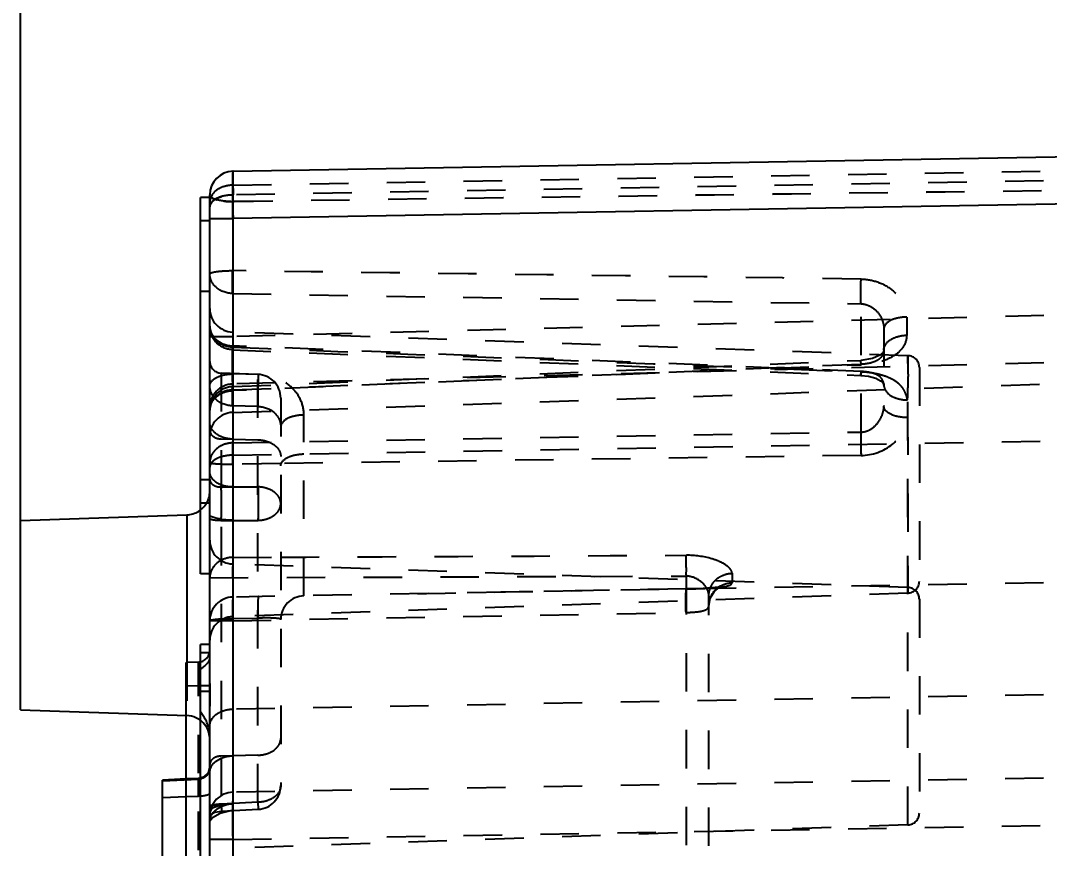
# Model space of a CAD drawing. Header units: millimetres. Extents: x -1265 to 1982, y -12197 to 1934.
# Drawn here: x 357.38 to 401.1, y -3871.41 to -3836.23 of the extents above; entities that cross this region are included whole.
import ezdxf

# ---------------------------------------------------------------- set-up
doc = ezdxf.new("R2010")
doc.units = ezdxf.units.MM
doc.header["$LTSCALE"] = 16.335
doc.header["$PDMODE"] = 3
doc.header["$PDSIZE"] = 0.3125
doc.linetypes.add('HIDDEN', pattern=[0.2, 0.1, -0.1])
doc.layers.get('0').update_dxf_attribs({"linetype": 'CONTINUOUS'})
doc.layers.get('Defpoints').update_dxf_attribs({"linetype": 'CONTINUOUS'})
doc.layers.add('DEFAULT_2', color=8, linetype='HIDDEN')
doc.styles.get("Standard").update_dxf_attribs({"font": 'txt', "width": 0.8})
doc.dimstyles.new('11', dxfattribs={"dimtxt": 8, "dimasz": 8, "dimexe": 0, "dimexo": 0, "dimgap": 0, "dimtad": 0, "dimdsep": 46, "dimtxsty": 'Standard', "dimcen": 0, "dimclrd": 4, "dimclre": 4, "dimclrt": 6, "dimazin": 0, "dimtp": 0.01, "dimtm": 0.01, "dimtfac": 1, "dimtofl": 0, "dimtmove": 0, "dimatfit": 3, "dimfxl": 0, "dimtolj": 1, "dimarcsym": 0})

# ---------------------------------------------------------------- blocks, each defined once
blk = doc.blocks.new('*D655')
at = {"color": 4, "lineweight": -2}
for p, q in [((357.379, -3861.5), (357.379, -3801.201)), ((365.379, -3801.201), (392.241, -3801.201)), ((469.383, -3801.201), (406.108, -3801.201)), ((477.383, -3848.545), (477.383, -3801.201))]:
    blk.add_line(p, q, dxfattribs=at)
at = {"color": 4}
for points in [[(365.379, -3799.868), (365.379, -3802.535), (357.379, -3801.201)], [(469.383, -3799.868), (469.383, -3802.535), (477.383, -3801.201)]]:
    blk.add_solid(points, dxfattribs=at)
at = {"layer": 'Defpoints', "color": 0}
for p in [(357.379, -3801.201), (477.383, -3848.545), (357.379, -3861.5)]:
    blk.add_point(p, dxfattribs=at)
at = {"color": 6, "insert": (399.175, -3801.201), "char_height": 8, "attachment_point": 5}
blk.add_mtext('\\A1;120', dxfattribs=at)

msp = doc.modelspace()

# ---------------------------------------------------------------- linework, layer by layer
at = {"color": 7, "linetype": 'Continuous'}
for p, q in [((366.407, -3842.639), (443.312, -3841.297)), ((443.312, -3843.307), (366.407, -3844.649)), ((365.019, -3859.746), (365.019, -3843.746)), ((365.419, -3843.746), (365.019, -3843.746)), ((365.419, -4119.111), (365.419, -3843.644)), ((365.419, -3844.649), (366.407, -3844.649)), ((366.407, -3872.33), (366.407, -3844.649)), ((365.419, -3855.746), (365.019, -3855.746)), ((357.379, -3857.48), (364.449, -3857.233)), ((357.379, -3865.52), (357.379, -3857.48)), ((364.449, -3857.233), (364.449, -3863.509)), ((365.419, -3859.746), (365.019, -3859.746)), ((365.019, -3874.746), (365.019, -3862.746)), ((365.419, -3862.746), (365.019, -3862.746)), ((364.934, -3863.492), (364.414, -3863.51)), ((364.414, -3879.892), (364.414, -3863.51)), ((364.934, -3864.496), (364.414, -3864.515)), ((357.379, -3865.52), (364.449, -3865.767)), ((364.414, -3868.459), (363.409, -3868.502)), ((363.409, -3889.814), (363.409, -3868.505)), ((363.409, -3869.247), (364.414, -3869.204))]:
    msp.add_line(p, q, dxfattribs=at)
for centre, start, end in [((366.424, -3843.644), 91, 180), ((364.414, -3856.229), 272, 301.3333)]:
    msp.add_arc(centre, 1.005, start, end, dxfattribs=at)
msp.add_open_spline([(366.407, -3842.639), (366.403, -3842.639), (366.407, -3842.66), (366.401, -3842.682), (366.403, -3842.733), (366.401, -3842.798), (366.4, -3842.883), (366.399, -3843.028), (366.399, -3843.246), (366.4, -3843.547), (366.401, -3843.89), (366.403, -3844.262), (366.405, -3844.519), (366.407, -3844.649)], degree=3, knots=[0, 0, 0, 0, 0.004928, 0.01938, 0.043212, 0.076248, 0.118251, 0.168738, 0.293005, 0.44445, 0.617377, 0.805342, 1, 1, 1, 1], dxfattribs=at)
at = {"layer": 'DEFAULT_2', "color": 8, "linetype": 'HIDDEN'}
for p, q in [((366.407, -3843.228), (443.312, -3841.886)), ((443.312, -3842.302), (366.407, -3843.644)), ((366.407, -3844.649), (366.407, -3843.228)), ((365.419, -3844.746), (365.019, -3844.746)), ((365.419, -3847.746), (365.019, -3847.746)), ((366.389, -3847.832), (393.092, -3848.27)), ((443.314, -3847.652), (366.398, -3849.667)), ((393.092, -3853.718), (393.092, -3848.27)), ((395.031, -3848.831), (395.031, -3849.602)), ((394.062, -3849.321), (394.062, -3852.625)), ((366.398, -3849.667), (365.419, -3849.667)), ((395.084, -3850.473), (366.389, -3849.471)), ((443.314, -3849.662), (366.398, -3851.676)), ((393.092, -3851.145), (366.389, -3850.054)), ((366.383, -3850.222), (393.085, -3851.314)), ((395.084, -3870.407), (395.084, -3850.473)), ((366.382, -3851.789), (393.084, -3850.674)), ((393.092, -3850.843), (366.389, -3851.957)), ((366.389, -3852.885), (421.616, -3850.957)), ((390.232, -3851.052), (393.092, -3851.164)), ((393.092, -3850.842), (393.085, -3850.692)), ((395.569, -3850.975), (395.569, -3860.055)), ((365.904, -3851.216), (365.904, -3869.527)), ((367.464, -3851.27), (365.904, -3851.216)), ((367.482, -3851.27), (366.407, -3851.248)), ((367.464, -3869.45), (367.464, -3851.27)), ((393.092, -3851.146), (393.085, -3851.314)), ((393.085, -3851.314), (393.092, -3851.164)), ((366.389, -3851.928), (366.383, -3851.789)), ((366.383, -3851.789), (366.383, -3851.81)), ((366.383, -3851.81), (366.389, -3851.956)), ((394.06, -3851.699), (394.062, -3851.722)), ((368.434, -3852.275), (368.434, -3868.74)), ((367.464, -3852.633), (366.389, -3852.609)), ((369.422, -3860.677), (369.422, -3852.993)), ((366.407, -3854.7), (443.312, -3853.358)), ((365.904, -3854.007), (367.464, -3854.046)), ((366.389, -3854.179), (393.092, -3853.718)), ((393.092, -3854.712), (368.434, -3855.057)), ((368.434, -3855.057), (366.389, -3855.086)), ((365.904, -3856.049), (367.464, -3856.049)), ((365.419, -3856.746), (365.019, -3856.746)), ((365.904, -3857.469), (367.464, -3857.469)), ((395.084, -3860.323), (366.389, -3859.321)), ((366.404, -3859.041), (368.434, -3859.032)), ((443.312, -3859.387), (366.407, -3860.729)), ((387.61, -3859.719), (387.61, -3860.119)), ((395.084, -3859.405), (395.084, -3860.239)), ((365.419, -3859.905), (385.655, -3859.839)), ((385.655, -3859.839), (385.655, -3878.062)), ((395.084, -3860.239), (395.084, -3860.371)), ((395.084, -3860.557), (366.389, -3861.559)), ((385.941, -3860.375), (385.67, -3860.381)), ((385.67, -3860.381), (385.672, -3860.382)), ((386.383, -3860.36), (385.941, -3860.375)), ((386.756, -3860.339), (386.383, -3860.36)), ((386.625, -3877.839), (386.625, -3860.671)), ((395.084, -3860.371), (395.084, -3860.557)), ((395.569, -3860.825), (395.569, -3869.905)), ((366.389, -3861.734), (385.655, -3861.385)), ((366.389, -3861.734), (365.419, -3861.734)), ((366.389, -3861.64), (367.464, -3861.623)), ((365.419, -3863.099), (365.019, -3863.099)), ((364.449, -3863.509), (364.449, -3865.767)), ((443.312, -3864.146), (366.407, -3865.489)), ((364.934, -3874.746), (364.934, -3864.496)), ((365.419, -3864.496), (364.934, -3864.496)), ((365.419, -3865.366), (365.418, -3864.496)), ((365.419, -3864.403), (365.42, -3864.856)), ((365.419, -3864.746), (365.019, -3864.746)), ((365.42, -3864.856), (365.419, -3865.364)), ((367.464, -3867.447), (365.904, -3867.486)), ((443.312, -3867.678), (366.407, -3869.021)), ((363.409, -3868.537), (364.934, -3868.471)), ((364.938, -3868.437), (364.414, -3868.459)), ((364.938, -3868.437), (364.934, -3868.471)), ((365.156, -3868.376), (364.938, -3868.437)), ((364.414, -3869.204), (364.934, -3869.182)), ((367.464, -3869.45), (365.904, -3869.527)), ((365.904, -3869.527), (365.919, -3869.821)), ((365.919, -3869.821), (367.479, -3869.744)), ((366.389, -3869.503), (366.403, -3869.797)), ((366.407, -3871.03), (443.312, -3869.688)), ((367.464, -3869.45), (367.479, -3869.744)), ((365.417, -3869.948), (365.403, -3870.003)), ((365.419, -3869.919), (365.417, -3869.948)), ((395.084, -3870.407), (366.389, -3871.409)), ((366.407, -3871.03), (365.419, -3871.03))]:
    msp.add_line(p, q, dxfattribs=at)
for points in [[(394.062, -3850.219), (394.059, -3850.258), (394.028, -3850.332), (393.897, -3850.452), (393.581, -3850.594), (393.084, -3850.674)], [(393.085, -3851.314), (393.414, -3851.35), (393.724, -3851.435), (393.924, -3851.535)], [(393.924, -3851.535), (394.019, -3851.615), (394.05, -3851.662), (394.06, -3851.699)], [(386.625, -3861.104), (386.687, -3860.77), (386.867, -3860.481), (387.064, -3860.326), (387.135, -3860.293)], [(387.135, -3860.293), (387.146, -3860.29), (387.027, -3860.311), (386.756, -3860.339)], [(365.419, -3867.935), (365.348, -3868.192), (365.156, -3868.376)], [(365.419, -3870.259), (365.424, -3870.243), (365.541, -3870.097), (365.857, -3869.912), (366.317, -3869.803), (366.403, -3869.797)], [(365.419, -3869.989), (365.452, -3869.963), (365.637, -3869.872), (365.919, -3869.821)], [(365.403, -3870.003), (365.398, -3870.011), (365.419, -3869.989)]]:
    msp.add_lwpolyline(points, dxfattribs=at)
for centre, radius, start, end in [((381.653, -3843.243), 15.274, 179.2523, 180.2688), ((390.652, -3843.224), 24.273, 180.2133, 180.9324), ((390.22, -3843.24), 23.841, 180.9111, 181.6588), ((685.141, -26378.546), 22536.87, 90.6814762, 90.8103941), ((685.033, -26371.242), 22529.566, 90.6814251, 90.8103828), ((366.424, -3848.467), 1.005, 180, 268), ((366.277, -3849.199), 0.862, 207.9823, 212.2335), ((366.368, -3849.12), 0.983, 233.8408, 241.7236), ((395.067, -3850.975), 0.502, 0, 88), ((365.922, -3850.714), 0.502, 180, 268), ((367.429, -3852.275), 1.005, 0, 88), ((392.937, -3855.175), 4.013, 81.2689, 87.7896), ((393.192, -3853.967), 2.777, 71.6746, 73.5498), ((366.424, -3852.681), 1.005, 91.5, 180), ((366.411, -3852.793), 0.992, 173.6943, 179.9782), ((366.424, -3853.89), 1.005, 92, 180), ((364.414, -3856.229), 1.005, 301.3333, 0), ((347.105, -3856.759), 18.813, 359.1734, 0.7445), ((366.424, -3858.317), 1.005, 180, 268), ((412.643, -3859.724), 26.989, 179.4617, 180.2447), ((385.661, -3860.7), 0.861, 86.1248, 90.4558), ((385.658, -3860.747), 0.908, 78.5651, 86.0866), ((395.067, -3860.055), 0.502, 272, 0), ((369.439, -3861.682), 1.005, 91, 180), ((384.69, -3809.292), 51.099, 271.1007, 271.2697), ((384.99, -3822.461), 37.927, 271.2581, 271.7131), ((385.372, -3835.073), 25.309, 271.7021, 272.4172), ((385.783, -3844.741), 15.632, 272.405, 273.2889), ((386.073, -3849.849), 10.516, 273.309, 274.0274), ((387.597, -3861.111), 0.978, 123.5629, 128.8776), ((387.63, -3861.16), 1.037, 119.29, 123.575), ((395.067, -3860.825), 0.502, 0, 88), ((366.424, -3861.734), 1.005, 91, 180), ((366.424, -3862.563), 1.005, 92, 180), ((364.917, -3862.99), 0.502, 272, 0), ((312.045, -3863.573), 52.897, 358.9995, 359.5439), ((364.414, -3866.772), 1.005, 0, 88), ((309.125, -3868.165), 55.818, 358.9562, 359.4186), ((367.429, -3868.74), 1.005, 272.8085, 0.0188), ((364.917, -3867.423), 1.759, 270.5525, 273.4195), ((366.424, -3870.025), 1.005, 91, 180), ((395.067, -3869.905), 0.502, 272, 0)]:
    msp.add_arc(centre, radius, start, end, dxfattribs=at)
for points, knots in [([(366.407, -3842.639), (366.404, -3842.639), (366.401, -3842.652), (366.394, -3842.682), (366.389, -3842.762), (366.383, -3842.885), (366.381, -3842.986), (366.38, -3843.043)], [0, 0, 0, 0, 0.019501, 0.069232, 0.261385, 0.573441, 1, 1, 1, 1]), ([(366.398, -3844.649), (366.397, -3844.518), (366.395, -3844.262), (366.393, -3843.89), (366.392, -3843.547), (366.393, -3843.246), (366.394, -3843.028), (366.396, -3842.883), (366.397, -3842.798), (366.4, -3842.733), (366.4, -3842.682), (366.406, -3842.66), (366.403, -3842.639), (366.407, -3842.639)], [0, 0, 0, 0, 0.194626, 0.382559, 0.555455, 0.706874, 0.831123, 0.881606, 0.923609, 0.956651, 0.980497, 0.994979, 1, 1, 1, 1]), ([(366.407, -3843.228), (366.406, -3843.145), (366.405, -3843.027), (366.405, -3842.882), (366.405, -3842.798), (366.406, -3842.733), (366.403, -3842.681), (366.41, -3842.66), (366.403, -3842.639), (366.407, -3842.639)], [0, 0, 0, 0, 0.424388, 0.596833, 0.740074, 0.852923, 0.934288, 0.98346, 1, 1, 1, 1]), ([(366.407, -3842.639), (366.405, -3842.639), (366.407, -3842.648), (366.404, -3842.658), (366.405, -3842.681), (366.404, -3842.726), (366.404, -3842.803), (366.404, -3842.918), (366.404, -3843.064), (366.405, -3843.309), (366.406, -3843.505), (366.407, -3843.644)], [0, 0, 0, 0, 0.004371, 0.017271, 0.038618, 0.068313, 0.152316, 0.267979, 0.413302, 0.586119, 1, 1, 1, 1]), ([(366.38, -3843.043), (366.377, -3843.271), (366.38, -3843.566), (366.387, -3843.862), (366.389, -3843.93)], [0, 0, 0, 0, 0.769086, 1, 1, 1, 1]), ([(366.407, -3843.228), (366.283, -3843.229), (366.036, -3843.271), (365.631, -3843.438), (365.419, -3843.747), (365.419, -3843.938)], [0, 0, 0, 0, 0.282715, 0.562001, 1, 1, 1, 1]), ([(366.389, -3843.93), (366.158, -3843.928), (365.843, -3843.894), (365.518, -3843.787), (365.419, -3843.687), (365.419, -3843.644)], [0, 0, 0, 0, 0.65971, 0.876537, 1, 1, 1, 1]), ([(366.407, -3843.644), (366.283, -3843.645), (366.041, -3843.675), (365.676, -3843.774), (365.419, -3843.995), (365.419, -3844.147)], [0, 0, 0, 0, 0.314458, 0.612481, 1, 1, 1, 1]), ([(365.42, -3843.662), (365.419, -3843.669), (365.419, -3843.684), (365.438, -3843.702), (365.462, -3843.721), (365.51, -3843.764), (365.6, -3843.816), (365.684, -3843.839), (365.731, -3843.851)], [0, 0, 0, 0, 0.058887, 0.110283, 0.191998, 0.31177, 0.619533, 1, 1, 1, 1]), ([(365.55, -3843.901), (365.572, -3843.881), (365.679, -3843.797), (365.808, -3843.746), (365.91, -3843.716)], [0, 0, 0, 0, 0.21876, 1, 1, 1, 1]), ([(366.016, -3843.906), (366.046, -3843.91), (366.17, -3843.923), (366.295, -3843.929), (366.389, -3843.93)], [0, 0, 0, 0, 0.24196, 1, 1, 1, 1]), ([(365.419, -3846.996), (365.419, -3846.986), (365.448, -3846.965), (365.5, -3846.942), (365.591, -3846.917), (365.765, -3846.89), (366.035, -3846.867), (366.265, -3846.858), (366.389, -3846.86)], [0, 0, 0, 0, 0.029489, 0.090806, 0.183681, 0.306065, 0.624242, 1, 1, 1, 1]), ([(366.389, -3847.832), (366.145, -3847.825), (365.77, -3847.698), (365.474, -3847.326), (365.419, -3847.103), (365.419, -3846.996)], [0, 0, 0, 0, 0.526009, 0.769587, 1, 1, 1, 1]), ([(366.389, -3847.833), (366.387, -3847.771), (366.38, -3847.446), (366.383, -3847.122), (366.389, -3846.86)], [0, 0, 0, 0, 0.192126, 1, 1, 1, 1]), ([(393.092, -3848.27), (393.089, -3848.207), (393.081, -3847.856), (393.085, -3847.505), (393.092, -3847.217)], [0, 0, 0, 0, 0.17981, 1, 1, 1, 1]), ([(393.092, -3847.217), (393.33, -3847.22), (393.808, -3847.304), (394.436, -3847.648), (394.898, -3848.168), (395.031, -3848.615), (395.031, -3848.831)], [0, 0, 0, 0, 0.259641, 0.516633, 0.765836, 1, 1, 1, 1]), ([(393.092, -3848.27), (393.218, -3848.27), (393.477, -3848.339), (393.791, -3848.588), (394.001, -3848.929), (394.062, -3849.193), (394.062, -3849.321)], [0, 0, 0, 0, 0.242026, 0.494735, 0.753482, 1, 1, 1, 1]), ([(395.031, -3848.831), (394.91, -3848.833), (394.672, -3848.863), (394.315, -3848.961), (394.062, -3849.174), (394.062, -3849.321)], [0, 0, 0, 0, 0.316779, 0.615292, 1, 1, 1, 1]), ([(365.419, -3849.218), (365.419, -3849.325), (365.474, -3849.548), (365.77, -3849.92), (366.145, -3850.047), (366.389, -3850.054)], [0, 0, 0, 0, 0.230413, 0.473991, 1, 1, 1, 1]), ([(366.398, -3851.676), (366.394, -3851.676), (366.397, -3851.655), (366.391, -3851.633), (366.392, -3851.58), (366.389, -3851.516), (366.388, -3851.431), (366.387, -3851.287), (366.387, -3851.069), (366.387, -3850.769), (366.39, -3850.426), (366.393, -3850.053), (366.396, -3849.797), (366.398, -3849.667)], [0, 0, 0, 0, 0.005127, 0.019926, 0.044107, 0.077307, 0.119156, 0.16928, 0.292857, 0.444367, 0.617431, 0.804994, 1, 1, 1, 1]), ([(366.398, -3849.667), (366.396, -3849.797), (366.393, -3850.053), (366.39, -3850.426), (366.387, -3850.769), (366.387, -3851.069), (366.387, -3851.287), (366.388, -3851.431), (366.389, -3851.516), (366.392, -3851.58), (366.391, -3851.633), (366.397, -3851.655), (366.394, -3851.676), (366.398, -3851.676)], [0, 0, 0, 0, 0.195005, 0.382567, 0.555632, 0.707143, 0.83072, 0.880844, 0.922693, 0.955893, 0.980074, 0.994873, 1, 1, 1, 1]), ([(395.031, -3849.602), (395.031, -3849.786), (394.899, -3850.175), (394.411, -3850.561), (393.788, -3850.786), (393.329, -3850.847), (393.092, -3850.856)], [0, 0, 0, 0, 0.21881, 0.453794, 0.717544, 1, 1, 1, 1]), ([(394.062, -3850.223), (394.062, -3850.051), (394.286, -3849.781), (394.669, -3849.643), (394.91, -3849.605), (395.031, -3849.602)], [0, 0, 0, 0, 0.417392, 0.703702, 1, 1, 1, 1]), ([(365.42, -3850.743), (365.42, -3850.689), (365.42, -3850.481), (365.419, -3850.274), (365.419, -3850.12)], [0, 0, 0, 0, 0.257728, 1, 1, 1, 1]), ([(366.384, -3850.222), (366.38, -3850.222), (366.389, -3850.199), (366.382, -3850.175), (366.388, -3850.118), (366.388, -3850.079), (366.389, -3850.055)], [0, 0, 0, 0, 0.06418, 0.256003, 0.570918, 1, 1, 1, 1]), ([(366.389, -3850.114), (366.388, -3850.129), (366.387, -3850.156), (366.387, -3850.19), (366.383, -3850.209), (366.385, -3850.22), (366.384, -3850.222)], [0, 0, 0, 0, 0.428996, 0.742001, 0.933769, 1, 1, 1, 1]), ([(394.062, -3850.223), (394.062, -3850.315), (394.005, -3850.508), (393.765, -3850.705), (393.448, -3850.808), (393.215, -3850.836), (393.092, -3850.843)], [0, 0, 0, 0, 0.218394, 0.444613, 0.707523, 1, 1, 1, 1]), ([(395.084, -3850.473), (395.084, -3850.482), (395.085, -3850.629), (395.083, -3850.776), (395.084, -3850.913)], [0, 0, 0, 0, 0.063451, 1, 1, 1, 1]), ([(365.419, -3851.42), (365.419, -3851.363), (365.419, -3851.137), (365.42, -3850.911), (365.42, -3850.743)], [0, 0, 0, 0, 0.255646, 1, 1, 1, 1]), ([(395.084, -3850.913), (395.084, -3850.959), (395.087, -3851.175), (395.089, -3851.392), (395.084, -3851.563)], [0, 0, 0, 0, 0.211033, 1, 1, 1, 1]), ([(365.419, -3851.75), (365.419, -3851.598), (365.673, -3851.382), (366.036, -3851.276), (366.28, -3851.249), (366.407, -3851.248)], [0, 0, 0, 0, 0.387516, 0.675885, 1, 1, 1, 1]), ([(366.389, -3852.609), (366.382, -3852.403), (366.387, -3851.942), (366.397, -3851.482), (366.407, -3851.229)], [0, 0, 0, 0, 0.44891, 1, 1, 1, 1]), ([(367.482, -3851.27), (367.472, -3851.521), (367.462, -3851.975), (367.458, -3852.43), (367.464, -3852.633)], [0, 0, 0, 0, 0.552763, 1, 1, 1, 1]), ([(369.422, -3852.993), (369.422, -3852.771), (369.316, -3852.311), (368.878, -3851.745), (368.235, -3851.369), (367.735, -3851.276), (367.482, -3851.27)], [0, 0, 0, 0, 0.233809, 0.476815, 0.733321, 1, 1, 1, 1]), ([(394.062, -3851.722), (394.061, -3851.632), (394.005, -3851.444), (393.761, -3851.263), (393.446, -3851.175), (393.214, -3851.152), (393.092, -3851.145)], [0, 0, 0, 0, 0.216038, 0.439264, 0.703143, 1, 1, 1, 1]), ([(394.772, -3851.741), (394.744, -3851.711), (394.618, -3851.597), (394.473, -3851.506), (394.357, -3851.449)], [0, 0, 0, 0, 0.241421, 1, 1, 1, 1]), ([(366.389, -3852.609), (366.144, -3852.602), (365.767, -3852.469), (365.473, -3852.088), (365.419, -3851.86), (365.419, -3851.75)], [0, 0, 0, 0, 0.521454, 0.766317, 1, 1, 1, 1]), ([(366.389, -3851.926), (366.144, -3851.936), (365.766, -3852.068), (365.472, -3852.452), (365.419, -3852.681), (365.419, -3852.792)], [0, 0, 0, 0, 0.520128, 0.764836, 1, 1, 1, 1]), ([(394.062, -3851.723), (394.062, -3851.83), (394.18, -3852.075), (394.402, -3852.205), (394.533, -3852.255)], [0, 0, 0, 0, 0.432575, 1, 1, 1, 1]), ([(395.058, -3852.353), (395.058, -3852.296), (395.028, -3852.182), (394.962, -3852.025), (394.886, -3851.871), (394.812, -3851.782), (394.772, -3851.741)], [0, 0, 0, 0, 0.250855, 0.502236, 0.747987, 1, 1, 1, 1]), ([(395.084, -3851.563), (395.082, -3851.623), (395.071, -3851.886), (395.058, -3852.15), (395.058, -3852.353)], [0, 0, 0, 0, 0.228707, 1, 1, 1, 1]), ([(365.419, -3852.792), (365.419, -3852.685), (365.455, -3852.539), (365.527, -3852.414), (365.548, -3852.383)], [0, 0, 0, 0, 0.742265, 1, 1, 1, 1]), ([(365.548, -3852.383), (365.569, -3852.351), (365.666, -3852.228), (365.796, -3852.131), (365.901, -3852.078)], [0, 0, 0, 0, 0.24243, 1, 1, 1, 1]), ([(394.533, -3852.255), (394.662, -3852.305), (394.842, -3852.345), (395.023, -3852.353), (395.067, -3852.353)], [0, 0, 0, 0, 0.757984, 1, 1, 1, 1]), ([(367.464, -3852.633), (367.709, -3852.636), (368.089, -3852.767), (368.38, -3853.153), (368.434, -3853.383), (368.434, -3853.495)], [0, 0, 0, 0, 0.517834, 0.762635, 1, 1, 1, 1]), ([(393.092, -3853.718), (393.218, -3853.718), (393.479, -3853.642), (393.791, -3853.38), (394, -3853.027), (394.062, -3852.756), (394.062, -3852.625)], [0, 0, 0, 0, 0.237985, 0.490316, 0.751448, 1, 1, 1, 1]), ([(395.067, -3853.105), (394.943, -3853.105), (394.697, -3853.078), (394.332, -3852.986), (394.062, -3852.775), (394.062, -3852.625)], [0, 0, 0, 0, 0.315336, 0.616692, 1, 1, 1, 1]), ([(369.422, -3852.993), (369.298, -3852.994), (369.056, -3853.024), (368.691, -3853.123), (368.434, -3853.344), (368.434, -3853.495)], [0, 0, 0, 0, 0.314457, 0.612481, 1, 1, 1, 1]), ([(393.092, -3854.712), (393.567, -3854.706), (394.309, -3854.451), (394.903, -3853.725), (395.065, -3853.277), (395.064, -3853.057)], [0, 0, 0, 0, 0.5121, 0.763313, 1, 1, 1, 1]), ([(395.064, -3853.057), (395.064, -3853.606), (395.093, -3854.736), (395.079, -3856.852), (395.084, -3858.419), (395.084, -3859.405)], [0, 0, 0, 0, 0.259489, 0.534143, 1, 1, 1, 1]), ([(366.389, -3854.019), (366.263, -3854.016), (366.019, -3853.978), (365.701, -3853.828), (365.478, -3853.598), (365.419, -3853.401), (365.419, -3853.309)], [0, 0, 0, 0, 0.287835, 0.554969, 0.790086, 1, 1, 1, 1]), ([(365.419, -3853.652), (365.419, -3853.747), (365.561, -3853.954), (365.784, -3854.004), (365.904, -3854.007)], [0, 0, 0, 0, 0.440824, 1, 1, 1, 1]), ([(367.464, -3854.046), (367.59, -3854.049), (367.834, -3854.088), (368.152, -3854.237), (368.375, -3854.467), (368.434, -3854.664), (368.434, -3854.756)], [0, 0, 0, 0, 0.287835, 0.554969, 0.790086, 1, 1, 1, 1]), ([(393.092, -3853.718), (393.089, -3853.777), (393.082, -3854.109), (393.085, -3854.44), (393.092, -3854.712)], [0, 0, 0, 0, 0.178929, 1, 1, 1, 1]), ([(365.901, -3854.3), (365.865, -3854.318), (365.73, -3854.397), (365.613, -3854.508), (365.548, -3854.605)], [0, 0, 0, 0, 0.259788, 1, 1, 1, 1]), ([(366.389, -3854.178), (366.387, -3854.236), (366.381, -3854.538), (366.384, -3854.841), (366.389, -3855.086)], [0, 0, 0, 0, 0.192157, 1, 1, 1, 1]), ([(365.548, -3854.605), (365.527, -3854.635), (365.455, -3854.761), (365.419, -3854.907), (365.419, -3855.014)], [0, 0, 0, 0, 0.257735, 1, 1, 1, 1]), ([(366.407, -3854.7), (366.283, -3854.701), (366.041, -3854.731), (365.676, -3854.831), (365.419, -3855.051), (365.419, -3855.203)], [0, 0, 0, 0, 0.314458, 0.612481, 1, 1, 1, 1]), ([(368.434, -3855.15), (368.434, -3854.998), (368.691, -3854.778), (369.056, -3854.679), (369.298, -3854.649), (369.422, -3854.648)], [0, 0, 0, 0, 0.38752, 0.685542, 1, 1, 1, 1]), ([(365.419, -3855.014), (365.419, -3855.018), (365.435, -3855.021), (365.455, -3855.031), (365.498, -3855.041), (365.529, -3855.047), (365.548, -3855.049)], [0, 0, 0, 0, 0.074335, 0.269425, 0.579872, 1, 1, 1, 1]), ([(366.389, -3856.049), (366.264, -3856.052), (366.022, -3856.025), (365.702, -3855.893), (365.478, -3855.671), (365.419, -3855.478), (365.419, -3855.387)], [0, 0, 0, 0, 0.290653, 0.556484, 0.789038, 1, 1, 1, 1]), ([(365.548, -3855.049), (365.571, -3855.053), (365.689, -3855.066), (365.808, -3855.071), (365.903, -3855.075)], [0, 0, 0, 0, 0.19869, 1, 1, 1, 1]), ([(365.903, -3855.075), (365.941, -3855.077), (366.103, -3855.084), (366.265, -3855.088), (366.389, -3855.086)], [0, 0, 0, 0, 0.234751, 1, 1, 1, 1]), ([(365.419, -3855.73), (365.419, -3855.821), (365.571, -3856.016), (365.788, -3856.055), (365.904, -3856.049)], [0, 0, 0, 0, 0.439895, 1, 1, 1, 1]), ([(365.917, -3856.515), (365.916, -3856.47), (365.914, -3856.315), (365.909, -3856.16), (365.904, -3856.049)], [0, 0, 0, 0, 0.286023, 1, 1, 1, 1]), ([(367.464, -3856.049), (367.476, -3856.285), (367.481, -3856.759), (367.476, -3857.233), (367.464, -3857.469)], [0, 0, 0, 0, 0.500012, 1, 1, 1, 1]), ([(368.434, -3856.759), (368.434, -3856.667), (368.375, -3856.47), (368.152, -3856.24), (367.834, -3856.091), (367.59, -3856.052), (367.464, -3856.049)], [0, 0, 0, 0, 0.209914, 0.445031, 0.712165, 1, 1, 1, 1]), ([(365.904, -3857.469), (365.906, -3857.439), (365.912, -3857.293), (365.915, -3857.146), (365.917, -3857.031)], [0, 0, 0, 0, 0.207885, 1, 1, 1, 1]), ([(367.464, -3857.469), (367.59, -3857.466), (367.834, -3857.428), (368.152, -3857.278), (368.375, -3857.048), (368.434, -3856.851), (368.434, -3856.759)], [0, 0, 0, 0, 0.287835, 0.554969, 0.790086, 1, 1, 1, 1]), ([(366.389, -3857.469), (366.304, -3857.469), (365.975, -3857.455), (365.646, -3857.381), (365.419, -3857.289)], [0, 0, 0, 0, 0.257176, 1, 1, 1, 1]), ([(366.404, -3859.041), (366.239, -3859.043), (365.909, -3859.122), (365.641, -3859.341), (365.553, -3859.478)], [0, 0, 0, 0, 0.503497, 1, 1, 1, 1]), ([(366.404, -3859.041), (366.401, -3859.094), (366.39, -3859.382), (366.388, -3859.67), (366.389, -3859.905)], [0, 0, 0, 0, 0.184963, 1, 1, 1, 1]), ([(385.656, -3859.47), (385.656, -3859.419), (385.658, -3859.247), (385.662, -3859.074), (385.669, -3858.954)], [0, 0, 0, 0, 0.299625, 1, 1, 1, 1]), ([(387.051, -3859.212), (386.955, -3859.17), (386.512, -3859.012), (386.036, -3858.952), (385.669, -3858.954)], [0, 0, 0, 0, 0.220557, 1, 1, 1, 1]), ([(387.465, -3859.464), (387.44, -3859.441), (387.313, -3859.338), (387.168, -3859.262), (387.051, -3859.212)], [0, 0, 0, 0, 0.213938, 1, 1, 1, 1]), ([(365.553, -3859.478), (365.531, -3859.512), (365.458, -3859.643), (365.419, -3859.795), (365.419, -3859.905)], [0, 0, 0, 0, 0.266057, 1, 1, 1, 1]), ([(387.098, -3859.865), (387.138, -3859.842), (387.298, -3859.763), (387.478, -3859.722), (387.61, -3859.719)], [0, 0, 0, 0, 0.259681, 1, 1, 1, 1]), ([(387.61, -3859.719), (387.61, -3859.698), (387.593, -3859.599), (387.523, -3859.518), (387.465, -3859.464)], [0, 0, 0, 0, 0.208816, 1, 1, 1, 1]), ([(386.53, -3860.351), (386.497, -3860.293), (386.327, -3860.059), (386.055, -3859.901), (385.838, -3859.857)], [0, 0, 0, 0, 0.231369, 1, 1, 1, 1]), ([(386.693, -3860.334), (386.732, -3860.238), (386.84, -3860.053), (387.007, -3859.918), (387.098, -3859.865)], [0, 0, 0, 0, 0.494567, 1, 1, 1, 1]), ([(386.812, -3860.339), (386.943, -3860.33), (387.166, -3860.309), (387.389, -3860.269), (387.477, -3860.237)], [0, 0, 0, 0, 0.583742, 1, 1, 1, 1]), ([(387.123, -3860.256), (387.161, -3860.234), (387.314, -3860.16), (387.485, -3860.121), (387.61, -3860.119)], [0, 0, 0, 0, 0.260746, 1, 1, 1, 1]), ([(387.477, -3860.237), (387.497, -3860.229), (387.551, -3860.208), (387.61, -3860.158), (387.61, -3860.119)], [0, 0, 0, 0, 0.346727, 1, 1, 1, 1]), ([(385.655, -3861.385), (385.652, -3861.263), (385.65, -3861.08), (385.65, -3860.844), (385.65, -3860.688), (385.654, -3860.564), (385.655, -3860.467), (385.666, -3860.419), (385.663, -3860.383), (385.67, -3860.381)], [0, 0, 0, 0, 0.366845, 0.544951, 0.702975, 0.829827, 0.922013, 0.97884, 1, 1, 1, 1]), ([(386.625, -3860.671), (386.625, -3860.645), (386.615, -3860.533), (386.573, -3860.425), (386.53, -3860.351)], [0, 0, 0, 0, 0.230933, 1, 1, 1, 1]), ([(386.625, -3860.671), (386.625, -3860.643), (386.631, -3860.529), (386.66, -3860.415), (386.693, -3860.334)], [0, 0, 0, 0, 0.238325, 1, 1, 1, 1]), ([(386.625, -3861.103), (386.625, -3861.036), (386.659, -3860.755), (386.815, -3860.485), (386.983, -3860.35)], [0, 0, 0, 0, 0.237567, 1, 1, 1, 1]), ([(366.407, -3860.729), (366.4, -3860.729), (366.401, -3860.769), (366.391, -3860.813), (366.39, -3860.912), (366.386, -3861.032), (366.385, -3861.184), (366.385, -3861.42), (366.387, -3861.606), (366.389, -3861.734)], [0, 0, 0, 0, 0.020528, 0.077658, 0.169863, 0.294032, 0.44531, 0.618498, 1, 1, 1, 1]), ([(367.482, -3860.711), (367.476, -3860.711), (367.477, -3860.746), (367.468, -3860.785), (367.467, -3860.875), (367.463, -3860.985), (367.462, -3861.126), (367.461, -3861.341), (367.463, -3861.509), (367.464, -3861.623)], [0, 0, 0, 0, 0.019996, 0.076182, 0.167623, 0.292945, 0.449093, 0.626476, 1, 1, 1, 1]), ([(385.655, -3861.385), (385.778, -3861.381), (386.008, -3861.369), (386.279, -3861.34), (386.454, -3861.288), (386.567, -3861.235), (386.625, -3861.154), (386.625, -3861.104)], [0, 0, 0, 0, 0.348164, 0.64562, 0.763143, 0.858206, 1, 1, 1, 1]), ([(365.419, -3861.734), (365.419, -3861.726), (365.45, -3861.709), (365.501, -3861.696), (365.592, -3861.68), (365.765, -3861.661), (366.035, -3861.645), (366.265, -3861.64), (366.389, -3861.64)], [0, 0, 0, 0, 0.026317, 0.084699, 0.176478, 0.299289, 0.620184, 1, 1, 1, 1]), ([(368.434, -3861.682), (368.434, -3861.672), (368.404, -3861.654), (368.315, -3861.637), (368.116, -3861.619), (367.82, -3861.616), (367.589, -3861.619), (367.464, -3861.623)], [0, 0, 0, 0, 0.027602, 0.085775, 0.29796, 0.618539, 1, 1, 1, 1]), ([(364.934, -3863.492), (364.936, -3863.492), (364.935, -3863.502), (364.938, -3863.514), (364.938, -3863.54), (364.94, -3863.589), (364.941, -3863.673), (364.942, -3863.795), (364.941, -3863.945), (364.939, -3864.182), (364.936, -3864.368), (364.934, -3864.496)], [0, 0, 0, 0, 0.005212, 0.020013, 0.044179, 0.077359, 0.169286, 0.292828, 0.444322, 0.617388, 1, 1, 1, 1]), ([(364.94, -3863.627), (364.94, -3863.608), (364.939, -3863.576), (364.94, -3863.53), (364.935, -3863.511), (364.937, -3863.492), (364.934, -3863.492)], [0, 0, 0, 0, 0.427028, 0.740148, 0.932952, 1, 1, 1, 1]), ([(364.94, -3863.994), (364.941, -3863.958), (364.941, -3863.835), (364.942, -3863.713), (364.94, -3863.627)], [0, 0, 0, 0, 0.298321, 1, 1, 1, 1]), ([(365.019, -3863.793), (365.122, -3863.723), (365.275, -3863.601), (365.419, -3863.424), (365.419, -3863.345)], [0, 0, 0, 0, 0.6131, 1, 1, 1, 1]), ([(365.419, -3866.199), (365.419, -3866.007), (365.631, -3865.699), (366.036, -3865.532), (366.283, -3865.49), (366.407, -3865.489)], [0, 0, 0, 0, 0.437999, 0.717285, 1, 1, 1, 1]), ([(365.419, -3866.641), (365.419, -3866.546), (365.378, -3866.172), (365.198, -3865.821), (365.019, -3865.609)], [0, 0, 0, 0, 0.256592, 1, 1, 1, 1]), ([(367.464, -3867.447), (367.59, -3867.444), (367.834, -3867.405), (368.152, -3867.256), (368.375, -3867.026), (368.434, -3866.829), (368.434, -3866.737)], [0, 0, 0, 0, 0.287835, 0.554969, 0.790086, 1, 1, 1, 1]), ([(365.904, -3867.486), (365.784, -3867.489), (365.561, -3867.539), (365.419, -3867.746), (365.419, -3867.841)], [0, 0, 0, 0, 0.559176, 1, 1, 1, 1]), ([(365.419, -3868.184), (365.419, -3868.06), (365.531, -3867.789), (365.767, -3867.634), (365.901, -3867.577)], [0, 0, 0, 0, 0.458641, 1, 1, 1, 1]), ([(365.901, -3867.577), (365.939, -3867.561), (366.095, -3867.504), (366.263, -3867.477), (366.389, -3867.474)], [0, 0, 0, 0, 0.243639, 1, 1, 1, 1]), ([(365.419, -3867.986), (365.419, -3868.108), (365.313, -3868.364), (365.059, -3868.467), (364.934, -3868.471)], [0, 0, 0, 0, 0.493979, 1, 1, 1, 1]), ([(364.94, -3868.472), (364.94, -3868.464), (364.937, -3868.455), (364.941, -3868.439), (364.938, -3868.438)], [0, 0, 0, 0, 0.740602, 1, 1, 1, 1]), ([(364.94, -3868.731), (364.941, -3868.702), (364.941, -3868.616), (364.942, -3868.529), (364.94, -3868.472)], [0, 0, 0, 0, 0.335206, 1, 1, 1, 1]), ([(368.434, -3868.74), (368.434, -3868.832), (368.375, -3869.029), (368.152, -3869.259), (367.834, -3869.408), (367.59, -3869.447), (367.464, -3869.45)], [0, 0, 0, 0, 0.209914, 0.445031, 0.712165, 1, 1, 1, 1]), ([(365.022, -3869.179), (365.091, -3869.174), (365.21, -3869.161), (365.328, -3869.131), (365.371, -3869.106)], [0, 0, 0, 0, 0.581219, 1, 1, 1, 1]), ([(365.371, -3869.106), (365.379, -3869.102), (365.399, -3869.089), (365.419, -3869.068), (365.419, -3869.052)], [0, 0, 0, 0, 0.336105, 1, 1, 1, 1]), ([(366.407, -3871.03), (366.405, -3870.9), (366.403, -3870.643), (366.401, -3870.271), (366.4, -3869.928), (366.399, -3869.628), (366.399, -3869.409), (366.4, -3869.264), (366.401, -3869.179), (366.403, -3869.115), (366.401, -3869.063), (366.407, -3869.041), (366.403, -3869.021), (366.407, -3869.021)], [0, 0, 0, 0, 0.194658, 0.382623, 0.55555, 0.706995, 0.831262, 0.881749, 0.923752, 0.956788, 0.98062, 0.995072, 1, 1, 1, 1]), ([(365.419, -3869.731), (365.493, -3869.698), (365.804, -3869.576), (366.137, -3869.516), (366.389, -3869.503)], [0, 0, 0, 0, 0.243611, 1, 1, 1, 1]), ([(365.904, -3869.527), (365.841, -3869.533), (365.636, -3869.582), (365.419, -3869.766), (365.419, -3869.918)], [0, 0, 0, 0, 0.293308, 1, 1, 1, 1]), ([(365.419, -3870.259), (365.42, -3870.133), (365.536, -3869.858), (365.77, -3869.694), (365.905, -3869.63)], [0, 0, 0, 0, 0.457504, 1, 1, 1, 1]), ([(365.905, -3869.63), (365.941, -3869.612), (366.096, -3869.548), (366.263, -3869.513), (366.389, -3869.503)], [0, 0, 0, 0, 0.244453, 1, 1, 1, 1])]:
    msp.add_open_spline(points, degree=3, knots=knots, dxfattribs=at)
for points in [[(393.092, -3847.217), (384.191, -3847.098), (375.29, -3846.979), (366.389, -3846.86)], [(365.511, -3849.637), (365.451, -3849.507), (365.419, -3849.361), (365.419, -3849.218)], [(365.516, -3849.603), (365.454, -3849.486), (365.419, -3849.35), (365.419, -3849.218)], [(365.753, -3849.966), (365.651, -3849.875), (365.567, -3849.761), (365.511, -3849.637)], [(365.788, -3849.914), (365.694, -3849.845), (365.61, -3849.757), (365.548, -3849.658)], [(366.384, -3850.222), (366.157, -3850.213), (365.921, -3850.118), (365.753, -3849.966)], [(366.389, -3850.115), (366.221, -3850.108), (366.05, -3850.065), (365.903, -3849.986)], [(366.389, -3850.114), (374.337, -3850.427), (382.284, -3850.74), (390.232, -3851.052)], [(366.389, -3851.928), (375.29, -3851.57), (384.191, -3851.213), (393.092, -3850.857)], [(393.979, -3851.304), (393.837, -3851.262), (393.692, -3851.231), (393.546, -3851.208)], [(394.357, -3851.449), (394.263, -3851.403), (394.165, -3851.364), (394.065, -3851.331)], [(366.383, -3851.788), (366.156, -3851.798), (365.921, -3851.893), (365.752, -3852.045)], [(365.511, -3852.373), (365.466, -3852.471), (365.437, -3852.577), (365.425, -3852.684)], [(365.752, -3852.045), (365.651, -3852.136), (365.567, -3852.25), (365.511, -3852.373)], [(365.901, -3852.078), (366.051, -3852.003), (366.222, -3851.962), (366.389, -3851.957)], [(366.389, -3854.179), (366.222, -3854.183), (366.051, -3854.225), (365.901, -3854.3)], [(366.389, -3856.049), (366.401, -3856.285), (366.406, -3856.759), (366.401, -3857.233), (366.389, -3857.469)], [(365.419, -3857.412), (365.577, -3857.451), (365.741, -3857.469), (365.904, -3857.469)], [(368.434, -3859.032), (374.179, -3859.009), (379.924, -3858.983), (385.669, -3858.954)], [(385.672, -3860.382), (381.464, -3860.461), (377.257, -3860.538), (373.05, -3860.613)], [(365.904, -3869.527), (365.74, -3869.535), (365.576, -3869.562), (365.419, -3869.609)]]:
    msp.add_open_spline(points, degree=3, dxfattribs=at)

# ---------------------------------------------------------------- dimensions: what is measured, and where the dimension line sits
dim = msp.add_linear_dim(base=(357.379, -3801.201), p1=(477.383, -3848.545), p2=(357.379, -3861.5), dimstyle='11', override={"dimfxl": 1.25, "dimarcsym": 1})
dim.commit()
dim.dimension.update_dxf_attribs({"geometry": '*D655', "text_midpoint": (399.175, -3801.201), "dimtype": 160})

doc.saveas('drawing.dxf')
